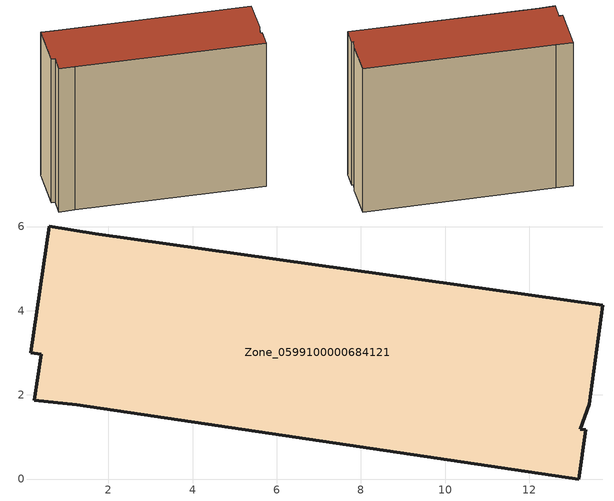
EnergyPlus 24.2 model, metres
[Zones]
Zone_0599100000684121
 floor ground (C_G): 13.74,4.13 13.42,1.78 13.21,1.19 13.34,1.17 13.18,0 1.24,1.76 0.23,1.87 0.4,2.96 0.16,3 0.59,6.01 1.69,5.83 z0
 wall outside (C_F): 13.34,1.17 13.21,1.19 13.42,1.78 13.74,4.13 1.69,5.83 0.59,6.01 0.16,3 0.4,2.96 0.23,1.87 1.24,1.76 13.18,0 13.34,1.17 z0:10.68
 roof outside (C_R): 13.42,1.78 13.74,4.13 1.69,5.83 0.59,6.01 0.16,3 0.4,2.96 0.23,1.87 1.24,1.76 13.18,0 13.34,1.17 13.21,1.19 z10.68
[BUILDING]
Pand.0599100000684121: North Axis=0; Terrain=City; Loads Convergence Tolerance Value=0.04; Temperature Convergence Tolerance Value=0.4; Solar Distribution=FullExterior; Maximum Number of Warmup Days=25; Minimum Number of Warmup Days=1
[Site:Location]
Rotterdam.The.Hague.AP_ZH_NLD Design_Conditions: Latitude=51.96; Longitude=4.45; Time Zone=1; Elevation=-4.5
[SITE:GROUNDTEMPERATURE:BUILDINGSURFACE]
18, 18, 18, 18, 18, 18, 18, 18, 18, 18, 18, 18
[MATERIAL] Thermal Absorptance=0.9; Solar Absorptance=0.7; Visible Absorptance=0.7
Name | Roughness | Thickness | Conductivity | Density | Specific Heat
G.TI.1946 | MediumSmooth | 0.15 | 1 | 540 | 1210
F.TI.1946 | Rough | 0.3 | 0.857143 | 1920 | 840
R.TI.1946 | MediumRough | 0.2 | 0.1 | 1500 | 1000
[CONSTRUCTION]
C_G: G.TI.1946
C_F: F.TI.1946
C_R: R.TI.1946
[ZONE]
Zone_0599100000684121: Type=1; Multiplier=1; Ceiling Height=Autocalculate; Volume=Autocalculate; Floor Area=autocalculate; Part of Total Floor Area=Yes
[ZONEINFILTRATION:DESIGNFLOWRATE]
Infil_Zone_0599100000684121: Zone or ZoneList or Space or SpaceList=Zone_0599100000684121; Schedule=AlwaysOn; Design Flow Rate Calculation Method=Flow/Area; Flow Rate per Floor Area=0.003; Constant Term Coefficient=1; Temperature Term Coefficient=0; Velocity Term Coefficient=0; Velocity Squared Term Coefficient=0
[HVACTEMPLATE:ZONE:IDEALLOADSAIRSYSTEM]
Zone_0599100000684121: Maximum Heating Supply Air Temperature=50; Minimum Cooling Supply Air Temperature=13; Maximum Heating Supply Air Humidity Ratio=0.0156; Minimum Cooling Supply Air Humidity Ratio=0.0077; Heating Limit=NoLimit; Cooling Limit=NoLimit; Dehumidification Control Type=ConstantSensibleHeatRatio; Cooling Sensible Heat Ratio=0.7; Dehumidification Setpoint=60; Humidification Control Type=None; Humidification Setpoint=30; Outdoor Air Method=None; Outdoor Air Flow Rate per Person=0.00944; Outdoor Air Flow Rate per Zone Floor Area=0; Outdoor Air Flow Rate per Zone=0; Demand Controlled Ventilation Type=None; Outdoor Air Economizer Type=NoEconomizer; Heat Recovery Type=None; Sensible Heat Recovery Effectiveness=0.7; Latent Heat Recovery Effectiveness=0.65
[ZONECONTROL:THERMOSTAT]
ThermostatControl_Zone_0599100000684121: Zone or ZoneList=Zone_0599100000684121; Control Type Schedule=DualSetpointControlType; Control 1=Thermostat_Zone_0599100000684121; Temperature Difference Between Cutout And Setpoint=0
[THERMOSTATSETPOINT:DUALSETPOINT]
Thermostat_Zone_0599100000684121: Heating Setpoint Temperature Schedule=HeatingSetpoint_Zone_0599100000684121; Cooling Setpoint Temperature Schedule=CoolingSetpoint_Zone_0599100000684121
[SCHEDULE:COMPACT]
HeatingSetpoint_Zone_0599100000684121: Through: 12/31, For: AllDays, Until: 24:00, 21
CoolingSetpoint_Zone_0599100000684121: Through: 12/31, For: AllDays, Until: 24:00, 24
DualSetpointControlType: Through: 12/31, For: AllDays, Until: 24:00, 4
AlwaysOn: Through: 12/31, For: AllDays, Until: 24:00, 1
